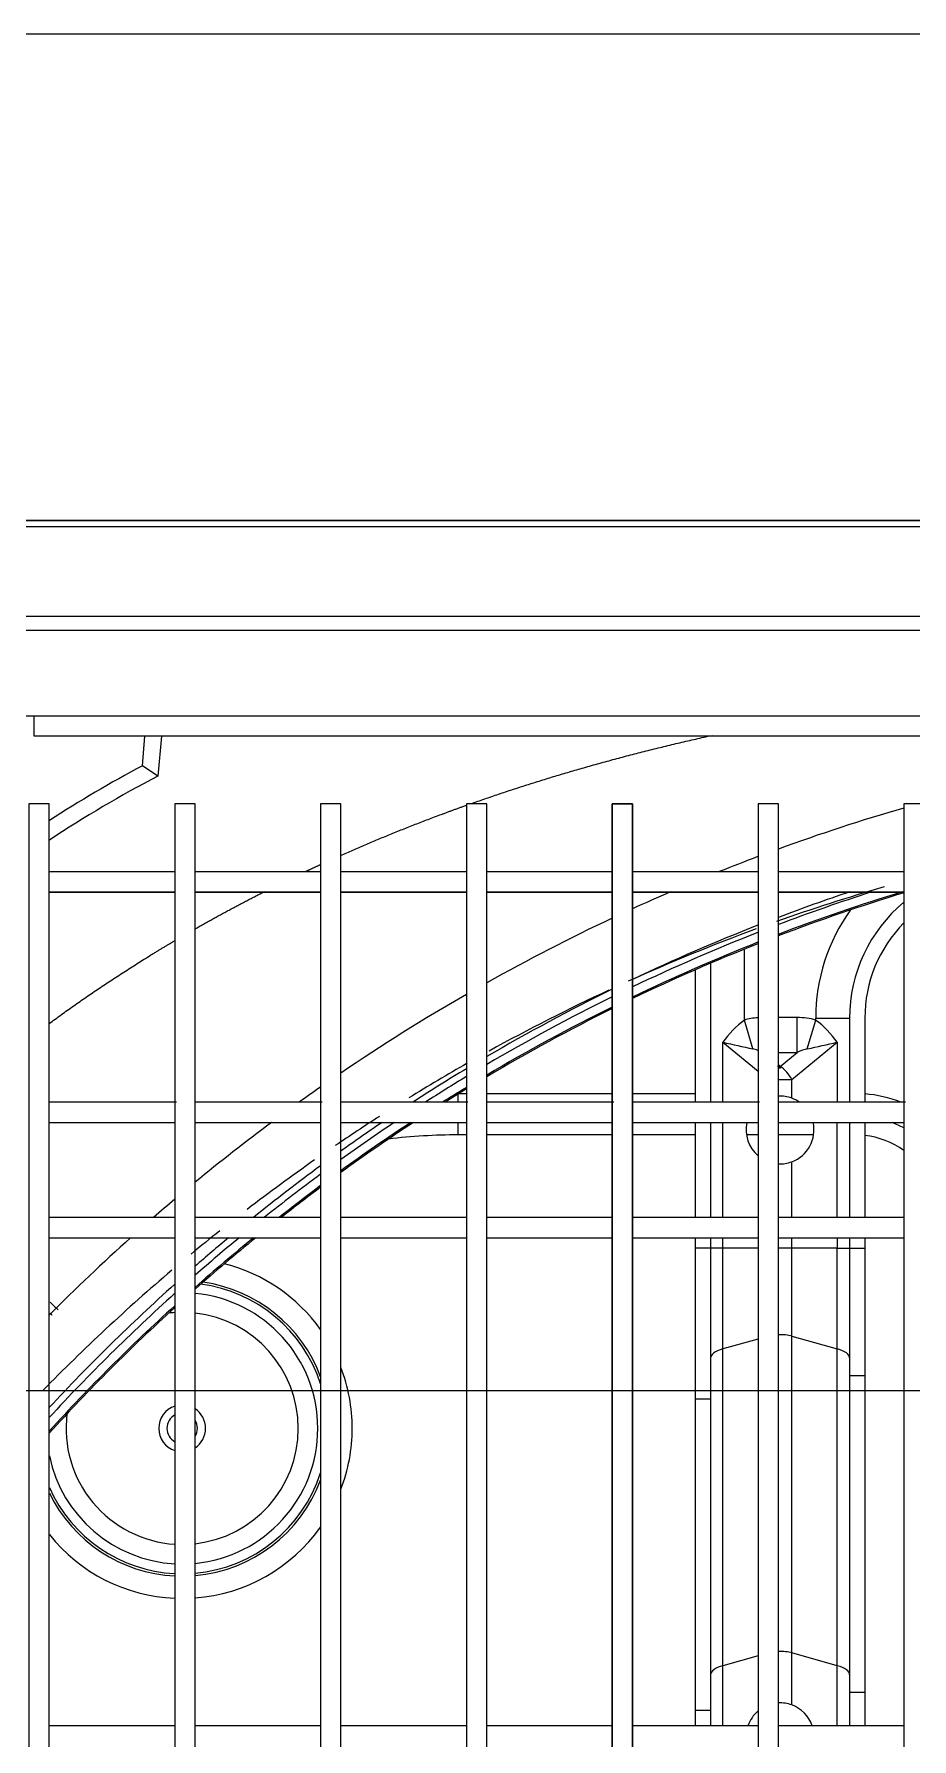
# Model space of a CAD drawing. Header units: millimetres. Extents: x 147592 to 201688, y -27981 to 8299.
# Drawn here: x 166240.2 to 166369.6, y -361.3 to -110 of the extents above; entities that cross this region are included whole.
import ezdxf

# ---------------------------------------------------------------- set-up
doc = ezdxf.new("R2010")
doc.units = ezdxf.units.MM
for name, color, linetype, lineweight in [('A-DETL-____-WIDE', 7, 'Continuous', 80), ('G-XREF-____-OTLN', 7, 'Continuous', 5), ('M-EQPM-____-OTLN', 7, 'Continuous', 5), ('S-FNDN-____-OTLN', 7, 'Continuous', 5)]:
    doc.layers.add(name, color=color, linetype=linetype, lineweight=lineweight)

# ---------------------------------------------------------------- blocks, each defined once
blk = doc.blocks.new('YXQH_ST_B9-20_rvt-1-二层给排水_消防平面图')
at = {"layer": 'S-FNDN-____-OTLN', "color": 251, "lineweight": 18, "true_color": 0x515151}
for p, q in [((167600.01, -110), (165600.01, -110)), ((165600.01, -310), (167600.01, -310))]:
    blk.add_line(p, q, dxfattribs=at)
blk = doc.blocks.new('RUXYQ18BA - top_dwg-2871796-二层给排水_消防平面图')
at = {"layer": 'G-XREF-____-OTLN'}
for p, q in [((693.35, 223.41), (283.51, 223.41)), ((304.25, 203.41), (285.76, 203.41)), ((325.75, 203.41), (307.25, 203.41)), ((347.24, 203.41), (328.74, 203.41)), ((368.73, 203.41), (350.24, 203.41)), ((390.22, 203.41), (371.73, 203.41)), ((411.71, 203.41), (393.22, 203.41)), ((285.76, 200.42), (304.25, 200.42)), ((307.25, 200.42), (325.75, 200.42)), ((328.74, 200.42), (347.24, 200.42)), ((350.24, 200.42), (368.73, 200.42)), ((371.73, 200.42), (390.22, 200.42)), ((393.22, 200.42), (411.71, 200.42)), ((380.97, 188.93), (380.97, 169.43)), ((383.22, 189.9), (383.22, 169.43)), ((403.71, 181.83), (403.71, 169.43)), ((405.96, 181.83), (405.96, 169.43)), ((304.25, 169.43), (285.76, 169.43)), ((325.75, 169.43), (307.25, 169.43)), ((347.24, 169.43), (328.74, 169.43)), ((368.73, 169.43), (350.24, 169.43)), ((390.22, 169.43), (371.73, 169.43)), ((411.71, 169.43), (393.22, 169.43)), ((285.76, 166.43), (304.25, 166.43)), ((307.25, 166.43), (325.75, 166.43)), ((328.74, 166.43), (347.24, 166.43)), ((350.24, 166.43), (368.73, 166.43)), ((371.73, 166.43), (390.22, 166.43)), ((380.97, 166.43), (380.97, 152.43)), ((383.22, 166.43), (383.22, 152.43)), ((393.22, 166.43), (411.71, 166.43)), ((403.71, 166.43), (403.71, 152.43)), ((405.96, 166.43), (405.96, 152.43)), ((304.25, 152.43), (285.76, 152.43)), ((325.75, 152.43), (307.25, 152.43)), ((347.24, 152.43), (328.74, 152.43)), ((368.73, 152.43), (350.24, 152.43)), ((390.22, 152.43), (371.73, 152.43)), ((411.71, 152.43), (393.22, 152.43)), ((285.76, 149.44), (304.25, 149.44)), ((307.25, 149.44), (325.75, 149.44)), ((328.74, 149.44), (347.24, 149.44)), ((350.24, 149.44), (368.73, 149.44)), ((371.73, 149.44), (390.22, 149.44)), ((393.22, 149.44), (411.71, 149.44)), ((304.25, 77.46), (285.76, 77.46)), ((325.75, 77.46), (307.25, 77.46)), ((347.24, 77.46), (328.74, 77.46)), ((368.73, 77.46), (350.24, 77.46)), ((390.22, 77.46), (371.73, 77.46)), ((411.71, 77.46), (393.22, 77.46))]:
    blk.add_line(p, q, dxfattribs=at)
at = {"layer": 'G-XREF-____-OTLN', "color": 251, "true_color": 0x666666}
for p, q in [((393.22, 176.77), (395.98, 176.77)), ((395.22, 170.01), (395.22, 172.76)), ((350.24, 170.69), (368.73, 170.69)), ((371.73, 170.69), (380.97, 170.69)), ((385.04, 152.43), (385.04, 166.43)), ((401.9, 152.43), (401.9, 166.43)), ((368.73, 164.59), (350.24, 164.59)), ((380.97, 164.59), (371.73, 164.59)), ((390.22, 164.59), (388.53, 164.59)), ((398.41, 164.59), (393.22, 164.59)), ((395.22, 152.43), (395.22, 160.65)), ((401.9, 86.34), (401.9, 133.04)), ((405.96, 129.06), (403.71, 129.06)), ((383.22, 125.63), (380.97, 125.63)), ((395.22, 80.55), (395.22, 88.23)), ((385.04, 77.46), (385.04, 86.34)), ((405.96, 82.37), (403.71, 82.37)), ((380.97, 79.77), (383.22, 79.77))]:
    blk.add_line(p, q, dxfattribs=at)
at = {"layer": 'G-XREF-____-OTLN', "flags": 128}
for points in [[(183.55, 255.19), (243.11, 255.19), (262.78, 255.19), (267.56, 255.19), (1319.06, 255.19), (1323.84, 255.19), (1343.51, 255.19), (1403.06, 255.19)], [(302.27, 223.41), (301.77, 217.51), (299.48, 219.03), (299.86, 223.41)], [(380.97, 149.44), (380.97, 147.91), (380.97, 125.63), (380.97, 79.77), (380.97, 77.46)], [(383.22, 149.44), (383.22, 147.91), (383.22, 125.63), (383.22, 79.77), (383.22, 77.46)], [(403.71, 149.44), (403.71, 147.91), (403.71, 129.06), (403.71, 82.37), (403.71, 77.46)], [(405.96, 149.44), (405.96, 147.91), (405.96, 129.06), (405.96, 82.37), (405.96, 77.46)]]:
    blk.add_lwpolyline(points, dxfattribs=at)
at = {"layer": 'G-XREF-____-OTLN', "color": 251, "true_color": 0x666666, "flags": 128}
for points in [[(267.56, 241.08), (1319.06, 241.08), (1319.06, 254.32), (1319.06, 255.19)], [(1319.06, 241.08), (1319.06, 238.96), (267.56, 238.96), (267.56, 241.08), (267.56, 254.32), (1319.06, 254.32)], [(283.51, 223.41), (283.51, 226.41), (693.35, 226.41), (693.35, 223.41)], [(389.46, 177.29), (388.22, 181.54), (388.22, 191.98)], [(393.22, 174.91), (393.47, 174.7), (395.98, 176.77), (395.98, 181.9), (393.22, 181.9)], [(397.48, 177.29), (398.72, 181.54), (398.72, 181.83), (403.71, 181.83)], [(385.04, 169.43), (385.04, 178.27), (390.22, 174)], [(393.22, 172.76), (395.22, 172.76), (401.9, 178.27), (401.9, 169.43)], [(346.04, 169.43), (346.04, 170.69), (347.24, 170.69)], [(347.24, 164.59), (346.04, 164.59), (346.04, 166.43)], [(390.22, 147.91), (385.04, 147.91), (385.04, 149.44)], [(401.9, 149.44), (401.9, 147.91), (395.22, 147.91), (393.22, 147.91)], [(401.9, 77.46), (401.9, 86.34), (395.22, 88.23), (395.22, 134.93), (395.22, 147.91), (395.22, 149.44)], [(390.22, 134.51), (385.04, 133.04), (385.04, 147.91), (383.22, 147.91), (380.97, 147.91)], [(395.22, 134.93), (401.9, 133.04), (401.9, 147.91), (403.71, 147.91), (405.96, 147.91)], [(390.22, 87.81), (385.04, 86.34), (385.04, 133.04)]]:
    blk.add_lwpolyline(points, dxfattribs=at)
at = {"layer": 'G-XREF-____-OTLN', "flags": 128}
for points in [[(282.76, -361.36), (285.76, -361.36), (285.76, 213.41), (282.76, 213.41)], [(304.25, -361.36), (307.25, -361.36), (307.25, 213.41), (304.25, 213.41)], [(325.75, -361.36), (328.74, -361.36), (328.74, 213.41), (325.75, 213.41)], [(347.24, -361.36), (350.24, -361.36), (350.24, 213.41), (347.24, 213.41)], [(368.73, 213.41), (371.73, 213.41), (371.73, -361.36), (368.73, -361.36)], [(390.22, -361.36), (393.22, -361.36), (393.22, 213.41), (390.22, 213.41)], [(411.71, -361.36), (414.71, -361.36), (414.71, 213.41), (411.71, 213.41)]]:
    blk.add_lwpolyline(points, close=True, dxfattribs=at)
at = {"layer": 'G-XREF-____-OTLN'}
for centre, radius, start, end in [((385.02, 58.12), 182.23, 117.9932, 123.001), ((385.02, 58.24), 179.72, 117.5957, 123.5234), ((493.47, -68.44), 292.88, 106.2101, 110.0171), ((493.47, -68.44), 292.88, 110.6428, 111.842), ((493.47, -68.44), 292.88, 113.3682, 114.5621), ((493.47, -68.44), 281.09, 106.9623, 110.8956), ((493.47, -68.44), 280.89, 106.9228, 110.9111), ((425.96, 181.83), 22.24, 129.8253, 180), ((493.47, -68.44), 292.88, 115.2088, 119.2787), ((425.96, 181.83), 19.99, 135.4387, 180), ((493.47, -68.44), 281.09, 111.5513, 115.666), ((493.47, -68.44), 280.89, 111.5674, 115.6856), ((493.47, -68.44), 292.88, 119.9535, 124.2245), ((493.47, -68.44), 281.09, 116.3461, 120.636), ((493.47, -68.44), 280.89, 116.3663, 120.6601), ((493.47, -68.44), 292.88, 124.9371, 125.6913), ((493.47, -68.44), 281.09, 121.3491, 122.1933), ((493.47, -68.44), 280.89, 121.3739, 122.1285), ((393.47, 165.33), 5, 69.5077, 92.8738), ((393.47, 165.33), 5, 55.0229, 69.5077), ((493.47, -68.44), 292.88, 126.6849, 129.4806), ((493.47, -68.44), 280.89, 123.261, 125.906), ((493.47, -68.44), 281.09, 123.323, 125.8765), ((393.47, 165.33), 5, 167.3273, 229.4584), ((393.47, 165.33), 5, 290.4923, 12.6727), ((404.6, 152.44), 14.99, 61.6846, 68.9277), ((393.47, 165.33), 5, 267.0825, 290.4923), ((493.47, -68.44), 281.09, 126.6345, 128.2053), ((493.47, -68.44), 280.89, 126.6649, 128.1534), ((493.47, -68.44), 292.88, 130.2448, 131.0487), ((493.47, -68.44), 292.88, 131.9342, 135.1695), ((493.47, -68.44), 280.89, 129.133, 131.5268), ((493.47, -68.44), 281.09, 129.1831, 131.4907), ((305.34, 121.33), 19.99, 0, 84.5028), ((493.47, -68.44), 281.09, 132.312, 137.6426), ((493.47, -68.44), 280.89, 132.3491, 137.6873), ((305.34, 121.34), 2.25, 118.8782, 241.1218), ((305.34, 121.34), 2.25, 0, 31.7465), ((305.34, 121.34), 2.25, 328.2535, 0), ((305.34, 121.33), 19.99, 275.4972, 0), ((305.34, 121.33), 19.99, 191.7055, 266.8928), ((393.47, 75.87), 5, 69.5077, 92.9056), ((393.47, 75.87), 5, 18.8502, 69.5077), ((393.47, 75.87), 5, 130.5598, 161.0524)]:
    blk.add_arc(centre, radius, start, end, dxfattribs=at)
at = {"layer": 'G-XREF-____-OTLN', "color": 251, "true_color": 0x666666}
for centre, radius, start, end in [((493.47, -68.44), 283.44, 108.4573, 110.7142), ((493.47, -68.44), 282.44, 107.8398, 110.7908), ((425.96, 181.83), 27.24, 144.1774, 180), ((493.47, -68.44), 283.44, 111.3637, 115.4377), ((493.47, -68.44), 282.44, 111.443, 115.5342), ((493.47, -68.44), 283.44, 116.1109, 120.3548), ((493.47, -68.44), 282.44, 116.2103, 120.4736), ((396.96, 169.83), 14.61, 126.7634, 144.7135), ((389.97, 169.83), 14.61, 35.2865, 53.2366), ((442.63, 427.54), 255.84, 256.9915, 258.005), ((344.31, 427.54), 255.84, 281.995, 283.0085), ((493.47, -68.44), 283.44, 121.0599, 122.9408), ((493.47, -68.44), 282.44, 121.1821, 122.6266), ((404.6, 152.44), 18.25, 68.5796, 85.7129), ((493.47, -68.44), 283.44, 124.0394, 125.5334), ((493.47, -68.44), 282.44, 123.7381, 125.6783), ((346.04, 77.47), 87.13, 90, 96.7771), ((404.6, 152.44), 12.16, 54.1927, 83.5559), ((493.47, -68.44), 283.44, 126.2818, 128.8054), ((493.47, -68.44), 282.44, 126.4308, 128.5526), ((493.47, -68.44), 283.44, 129.7628, 131.0715), ((493.47, -68.44), 282.44, 129.5185, 131.2485), ((305.34, 121.33), 25.07, 35.5104, 75.5393), ((493.47, -68.44), 283.44, 131.8806, 137.1237), ((493.47, -68.44), 282.44, 132.0627, 137.3425), ((305.34, 121.33), 21.43, 17.8082, 82.5906), ((305.34, 121.33), 21.78, 20.4546, 81.7941), ((305.34, 121.33), 17.11, 93.6319, 96.6497), ((305.34, 121.33), 17.11, 0, 83.5719), ((305.34, 121.33), 25.07, 360, 20.993), ((305.34, 121.33), 17.11, 172.852, 266.3681), ((305.34, 121.34), 3.45, 108.3588, 251.6412), ((305.34, 121.34), 3.45, 0, 56.3169), ((305.34, 121.34), 3.45, 303.6831, 0), ((305.34, 121.33), 17.11, 276.4281, 0), ((305.34, 121.33), 25.07, 339.007, 0), ((305.34, 121.33), 21.43, 275.1261, 342.1918), ((305.34, 121.33), 21.78, 275.0444, 339.5454), ((305.34, 121.33), 21.43, 204.0356, 267.1022), ((305.34, 121.33), 21.78, 206.0028, 267.1483), ((305.34, 121.33), 25.07, 218.6622, 267.5227), ((305.34, 121.33), 25.07, 274.3811, 324.4896)]:
    blk.add_arc(centre, radius, start, end, dxfattribs=at)
for centre, major_axis, ratio, start_param, end_param in [((399.52, 167.76), (-14.36, 11.85), 0.536964, 5.763687, 5.933046), ((387.41, 167.76), (14.36, 11.85), 0.536964, 0.350139, 0.576828), ((399.52, 167.76), (-11.36, 9.37), 0.186691, 5.809057, 5.933046), ((387.41, 167.76), (11.36, 9.37), 0.186691, 0.350139, 0.576828), ((393.47, 172.76), (1.75, 2.12), 0.536964, 0.993968, 1.11397), ((393.47, 172.76), (-1.75, 2.12), 0.536964, 4.295249, 5.289217), ((261.51, 161.59), (-29.79, 29.57), 0.026119, 3.761698, 3.781723), ((263.43, 163.53), (-29.58, 29.8), 0.026119, 2.458279, 2.522392), ((393.47, 134.2), (2.75, 0), 0.342874, 0.880829, 1.661831), ((388.22, 131.72), (5, 0), 0.342874, 2.260763, 3.141593), ((398.72, 131.72), (5, 0), 0.342874, 0, 0.880829), ((393.47, 87.51), (2.75, 0), 0.342874, 0.880829, 1.661831), ((388.22, 85.02), (5, 0), 0.342874, 2.260763, 3.141593), ((398.72, 85.02), (5, 0), 0.342874, 0, 0.880829)]:
    blk.add_ellipse(centre, major_axis=major_axis, ratio=ratio, start_param=start_param, end_param=end_param, dxfattribs=at)
for points in [[(348.15, 213.52), (364.95, 219.44), (383.44, 223.5)], [(323.56, 203.45), (324.64, 203.96), (325.72, 204.46)], [(307.22, 194.96), (312.24, 197.83), (317.48, 200.48)]]:
    blk.add_open_spline(points, degree=2, dxfattribs=at)
for points, knots in [([(328.72, 205.81), (335.86, 208.99), (343.34, 211.78), (345.26, 212.5), (347.2, 213.19)], [0.4166586, 0.4166586, 0.4166586, 0.5, 0.5, 0.5228641, 0.5228641, 0.5228641]), ([(285.72, 181.01), (292.99, 186.37), (300.87, 191.21), (302.53, 192.23), (304.22, 193.22)], [0.1543094, 0.1543094, 0.1543094, 0.25, 0.25, 0.2708771, 0.2708771, 0.2708771])]:
    blk.add_open_spline(points, degree=2, knots=knots, dxfattribs=at)
blk = doc.blocks.new('RUXYQ18BA - top_dwg-V211-二层给排水_消防平面图')
at = {"layer": 'A-DETL-____-WIDE'}
blk.add_ellipse((393.47, 172.76), major_axis=(1.75, 2.12), ratio=0.536964, start_param=0.993968, end_param=1.11397, dxfattribs=at)
at = {"layer": 'G-XREF-____-OTLN'}
for p, q in [((693.35, 223.41), (283.51, 223.41)), ((304.25, 203.41), (285.76, 203.41)), ((325.75, 203.41), (307.25, 203.41)), ((347.24, 203.41), (328.74, 203.41)), ((368.73, 203.41), (350.24, 203.41)), ((390.22, 203.41), (371.73, 203.41)), ((411.71, 203.41), (393.22, 203.41)), ((285.76, 200.42), (304.25, 200.42)), ((307.25, 200.42), (325.75, 200.42)), ((328.74, 200.42), (347.24, 200.42)), ((350.24, 200.42), (368.73, 200.42)), ((371.73, 200.42), (390.22, 200.42)), ((393.22, 200.42), (411.71, 200.42)), ((380.97, 188.93), (380.97, 169.43)), ((383.22, 189.9), (383.22, 169.43)), ((403.71, 181.83), (403.71, 169.43)), ((405.96, 181.83), (405.96, 169.43)), ((304.25, 169.43), (285.76, 169.43)), ((325.75, 169.43), (307.25, 169.43)), ((347.24, 169.43), (328.74, 169.43)), ((368.73, 169.43), (350.24, 169.43)), ((390.22, 169.43), (371.73, 169.43)), ((411.71, 169.43), (393.22, 169.43)), ((285.76, 166.43), (304.25, 166.43)), ((307.25, 166.43), (325.75, 166.43)), ((328.74, 166.43), (347.24, 166.43)), ((350.24, 166.43), (368.73, 166.43)), ((371.73, 166.43), (390.22, 166.43)), ((380.97, 166.43), (380.97, 152.43)), ((383.22, 166.43), (383.22, 152.43)), ((393.22, 166.43), (411.71, 166.43)), ((403.71, 166.43), (403.71, 152.43)), ((405.96, 166.43), (405.96, 152.43)), ((304.25, 152.43), (285.76, 152.43)), ((325.75, 152.43), (307.25, 152.43)), ((347.24, 152.43), (328.74, 152.43)), ((368.73, 152.43), (350.24, 152.43)), ((390.22, 152.43), (371.73, 152.43)), ((411.71, 152.43), (393.22, 152.43)), ((285.76, 149.44), (304.25, 149.44)), ((307.25, 149.44), (325.75, 149.44)), ((328.74, 149.44), (347.24, 149.44)), ((350.24, 149.44), (368.73, 149.44)), ((371.73, 149.44), (390.22, 149.44)), ((393.22, 149.44), (411.71, 149.44)), ((304.25, 77.46), (285.76, 77.46)), ((325.75, 77.46), (307.25, 77.46)), ((347.24, 77.46), (328.74, 77.46)), ((368.73, 77.46), (350.24, 77.46)), ((390.22, 77.46), (371.73, 77.46)), ((411.71, 77.46), (393.22, 77.46))]:
    blk.add_line(p, q, dxfattribs=at)
at = {"layer": 'G-XREF-____-OTLN', "color": 251, "true_color": 0x666666}
for p, q in [((393.22, 176.77), (395.98, 176.77)), ((395.22, 170.01), (395.22, 172.76)), ((350.24, 170.69), (368.73, 170.69)), ((371.73, 170.69), (380.97, 170.69)), ((385.04, 152.43), (385.04, 166.43)), ((401.9, 152.43), (401.9, 166.43)), ((368.73, 164.59), (350.24, 164.59)), ((380.97, 164.59), (371.73, 164.59)), ((390.22, 164.59), (388.53, 164.59)), ((398.41, 164.59), (393.22, 164.59)), ((395.22, 152.43), (395.22, 160.65)), ((401.9, 86.34), (401.9, 133.04)), ((405.96, 129.06), (403.71, 129.06)), ((383.22, 125.63), (380.97, 125.63)), ((395.22, 80.55), (395.22, 88.23)), ((385.04, 77.46), (385.04, 86.34)), ((405.96, 82.37), (403.71, 82.37)), ((380.97, 79.77), (383.22, 79.77))]:
    blk.add_line(p, q, dxfattribs=at)
at = {"layer": 'G-XREF-____-OTLN', "flags": 128}
for points in [[(183.55, 255.19), (243.11, 255.19), (262.78, 255.19), (267.56, 255.19), (1319.06, 255.19), (1323.84, 255.19), (1343.51, 255.19), (1403.06, 255.19)], [(302.27, 223.41), (301.77, 217.51), (299.48, 219.03), (299.86, 223.41)], [(380.97, 149.44), (380.97, 147.91), (380.97, 125.63), (380.97, 79.77), (380.97, 77.46)], [(383.22, 149.44), (383.22, 147.91), (383.22, 125.63), (383.22, 79.77), (383.22, 77.46)], [(403.71, 149.44), (403.71, 147.91), (403.71, 129.06), (403.71, 82.37), (403.71, 77.46)], [(405.96, 149.44), (405.96, 147.91), (405.96, 129.06), (405.96, 82.37), (405.96, 77.46)]]:
    blk.add_lwpolyline(points, dxfattribs=at)
at = {"layer": 'G-XREF-____-OTLN', "color": 251, "true_color": 0x666666, "flags": 128}
for points in [[(267.56, 241.08), (1319.06, 241.08), (1319.06, 254.32), (1319.06, 255.19)], [(1319.06, 241.08), (1319.06, 238.96), (267.56, 238.96), (267.56, 241.08), (267.56, 254.32), (1319.06, 254.32)], [(283.51, 223.41), (283.51, 226.41), (693.35, 226.41), (693.35, 223.41)], [(389.46, 177.29), (388.22, 181.54), (388.22, 191.98)], [(393.22, 174.91), (393.47, 174.7), (395.98, 176.77), (395.98, 181.9), (393.22, 181.9)], [(397.48, 177.29), (398.72, 181.54), (398.72, 181.83), (403.71, 181.83)], [(385.04, 169.43), (385.04, 178.27), (390.22, 174)], [(393.22, 172.76), (395.22, 172.76), (401.9, 178.27), (401.9, 169.43)], [(346.04, 169.43), (346.04, 170.69), (347.24, 170.69)], [(347.24, 164.59), (346.04, 164.59), (346.04, 166.43)], [(390.22, 147.91), (385.04, 147.91), (385.04, 149.44)], [(401.9, 149.44), (401.9, 147.91), (395.22, 147.91), (393.22, 147.91)], [(401.9, 77.46), (401.9, 86.34), (395.22, 88.23), (395.22, 134.93), (395.22, 147.91), (395.22, 149.44)], [(390.22, 134.51), (385.04, 133.04), (385.04, 147.91), (383.22, 147.91), (380.97, 147.91)], [(395.22, 134.93), (401.9, 133.04), (401.9, 147.91), (403.71, 147.91), (405.96, 147.91)], [(390.22, 87.81), (385.04, 86.34), (385.04, 133.04)]]:
    blk.add_lwpolyline(points, dxfattribs=at)
at = {"layer": 'G-XREF-____-OTLN', "flags": 128}
for points in [[(282.76, -361.36), (285.76, -361.36), (285.76, 213.41), (282.76, 213.41)], [(304.25, -361.36), (307.25, -361.36), (307.25, 213.41), (304.25, 213.41)], [(325.75, -361.36), (328.74, -361.36), (328.74, 213.41), (325.75, 213.41)], [(347.24, -361.36), (350.24, -361.36), (350.24, 213.41), (347.24, 213.41)], [(368.73, 213.41), (371.73, 213.41), (371.73, -361.36), (368.73, -361.36)], [(390.22, -361.36), (393.22, -361.36), (393.22, 213.41), (390.22, 213.41)], [(411.71, -361.36), (414.71, -361.36), (414.71, 213.41), (411.71, 213.41)]]:
    blk.add_lwpolyline(points, close=True, dxfattribs=at)
at = {"layer": 'G-XREF-____-OTLN'}
for centre, radius, start, end in [((385.02, 58.12), 182.23, 117.9932, 123.001), ((385.02, 58.24), 179.72, 117.5957, 123.5234), ((493.47, -68.44), 292.88, 106.2101, 110.0171), ((493.47, -68.44), 292.88, 110.6428, 111.842), ((493.47, -68.44), 292.88, 113.3682, 114.5621), ((493.47, -68.44), 281.09, 106.9623, 110.8956), ((493.47, -68.44), 280.89, 106.9228, 110.9111), ((425.96, 181.83), 22.24, 129.8253, 180), ((493.47, -68.44), 292.88, 115.2088, 119.2787), ((425.96, 181.83), 19.99, 135.4387, 180), ((493.47, -68.44), 281.09, 111.5513, 115.666), ((493.47, -68.44), 280.89, 111.5674, 115.6856), ((493.47, -68.44), 292.88, 119.9535, 124.2245), ((493.47, -68.44), 281.09, 116.3461, 120.636), ((493.47, -68.44), 280.89, 116.3663, 120.6601), ((493.47, -68.44), 292.88, 124.9371, 125.6913), ((493.47, -68.44), 281.09, 121.3491, 122.1933), ((493.47, -68.44), 280.89, 121.3739, 122.1285), ((393.47, 165.33), 5, 69.5077, 92.8738), ((393.47, 165.33), 5, 55.0229, 69.5077), ((493.47, -68.44), 292.88, 126.6849, 129.4806), ((493.47, -68.44), 280.89, 123.261, 125.906), ((493.47, -68.44), 281.09, 123.323, 125.8765), ((393.47, 165.33), 5, 167.3273, 229.4584), ((393.47, 165.33), 5, 290.4923, 12.6727), ((404.6, 152.44), 14.99, 61.6846, 68.9277), ((393.47, 165.33), 5, 267.0825, 290.4923), ((493.47, -68.44), 281.09, 126.6345, 128.2053), ((493.47, -68.44), 280.89, 126.6649, 128.1534), ((493.47, -68.44), 292.88, 130.2448, 131.0487), ((493.47, -68.44), 292.88, 131.9342, 135.1695), ((493.47, -68.44), 280.89, 129.133, 131.5268), ((493.47, -68.44), 281.09, 129.1831, 131.4907), ((305.34, 121.33), 19.99, 0, 84.5028), ((493.47, -68.44), 281.09, 132.312, 137.6426), ((493.47, -68.44), 280.89, 132.3491, 137.6873), ((305.34, 121.34), 2.25, 118.8782, 241.1218), ((305.34, 121.34), 2.25, 0, 31.7465), ((305.34, 121.34), 2.25, 328.2535, 0), ((305.34, 121.33), 19.99, 275.4972, 0), ((305.34, 121.33), 19.99, 191.7055, 266.8928), ((393.47, 75.87), 5, 69.5077, 92.9056), ((393.47, 75.87), 5, 18.8502, 69.5077), ((393.47, 75.87), 5, 130.5598, 161.0524)]:
    blk.add_arc(centre, radius, start, end, dxfattribs=at)
at = {"layer": 'G-XREF-____-OTLN', "color": 251, "true_color": 0x666666}
for centre, radius, start, end in [((493.47, -68.44), 283.44, 108.4573, 110.7142), ((493.47, -68.44), 282.44, 107.8398, 110.7908), ((425.96, 181.83), 27.24, 144.1774, 180), ((493.47, -68.44), 283.44, 111.3637, 115.4377), ((493.47, -68.44), 282.44, 111.443, 115.5342), ((493.47, -68.44), 283.44, 116.1109, 120.3548), ((493.47, -68.44), 282.44, 116.2103, 120.4736), ((396.96, 169.83), 14.61, 126.7634, 144.7135), ((389.97, 169.83), 14.61, 35.2865, 53.2366), ((442.63, 427.54), 255.84, 256.9915, 258.005), ((344.31, 427.54), 255.84, 281.995, 283.0085), ((493.47, -68.44), 283.44, 121.0599, 122.9408), ((493.47, -68.44), 282.44, 121.1821, 122.6266), ((404.6, 152.44), 18.25, 68.5796, 85.7129), ((493.47, -68.44), 283.44, 124.0394, 125.5334), ((493.47, -68.44), 282.44, 123.7381, 125.6783), ((346.04, 77.47), 87.13, 90, 96.7771), ((404.6, 152.44), 12.16, 54.1927, 83.5559), ((493.47, -68.44), 283.44, 126.2818, 128.8054), ((493.47, -68.44), 282.44, 126.4308, 128.5526), ((493.47, -68.44), 283.44, 129.7628, 131.0715), ((493.47, -68.44), 282.44, 129.5185, 131.2485), ((305.34, 121.33), 25.07, 35.5104, 75.5393), ((493.47, -68.44), 283.44, 131.8806, 137.1237), ((493.47, -68.44), 282.44, 132.0627, 137.3425), ((305.34, 121.33), 21.43, 17.8082, 82.5906), ((305.34, 121.33), 21.78, 20.4546, 81.7941), ((305.34, 121.33), 17.11, 93.6319, 96.6497), ((305.34, 121.33), 17.11, 0, 83.5719), ((305.34, 121.33), 25.07, 360, 20.993), ((305.34, 121.33), 17.11, 172.852, 266.3681), ((305.34, 121.34), 3.45, 108.3588, 251.6412), ((305.34, 121.34), 3.45, 0, 56.3169), ((305.34, 121.34), 3.45, 303.6831, 0), ((305.34, 121.33), 17.11, 276.4281, 0), ((305.34, 121.33), 25.07, 339.007, 0), ((305.34, 121.33), 21.43, 275.1261, 342.1918), ((305.34, 121.33), 21.78, 275.0444, 339.5454), ((305.34, 121.33), 21.43, 204.0356, 267.1022), ((305.34, 121.33), 21.78, 206.0028, 267.1483), ((305.34, 121.33), 25.07, 218.6622, 267.5227), ((305.34, 121.33), 25.07, 274.3811, 324.4896)]:
    blk.add_arc(centre, radius, start, end, dxfattribs=at)
for centre, major_axis, ratio, start_param, end_param in [((399.52, 167.76), (-14.36, 11.85), 0.536964, 5.763687, 5.933046), ((387.41, 167.76), (14.36, 11.85), 0.536964, 0.350139, 0.576828), ((399.52, 167.76), (-11.36, 9.37), 0.186691, 5.809057, 5.933046), ((387.41, 167.76), (11.36, 9.37), 0.186691, 0.350139, 0.576828), ((393.47, 172.76), (1.75, 2.12), 0.536964, 0.993968, 1.11397), ((393.47, 172.76), (-1.75, 2.12), 0.536964, 4.295249, 5.289217), ((261.51, 161.59), (-29.79, 29.57), 0.026119, 3.761698, 3.781723), ((263.43, 163.53), (-29.58, 29.8), 0.026119, 2.458279, 2.522392), ((393.47, 134.2), (2.75, 0), 0.342874, 0.880829, 1.661831), ((388.22, 131.72), (5, 0), 0.342874, 2.260763, 3.141593), ((398.72, 131.72), (5, 0), 0.342874, 0, 0.880829), ((393.47, 87.51), (2.75, 0), 0.342874, 0.880829, 1.661831), ((388.22, 85.02), (5, 0), 0.342874, 2.260763, 3.141593), ((398.72, 85.02), (5, 0), 0.342874, 0, 0.880829)]:
    blk.add_ellipse(centre, major_axis=major_axis, ratio=ratio, start_param=start_param, end_param=end_param, dxfattribs=at)
for points in [[(348.15, 213.52), (364.95, 219.44), (383.44, 223.5)], [(323.56, 203.45), (324.64, 203.96), (325.72, 204.46)], [(307.22, 194.96), (312.24, 197.83), (317.48, 200.48)]]:
    blk.add_open_spline(points, degree=2, dxfattribs=at)
for points, knots in [([(328.72, 205.81), (335.86, 208.99), (343.34, 211.78), (345.26, 212.5), (347.2, 213.19)], [0.4166586, 0.4166586, 0.4166586, 0.5, 0.5, 0.5228641, 0.5228641, 0.5228641]), ([(285.72, 181.01), (292.99, 186.37), (300.87, 191.21), (302.53, 192.23), (304.22, 193.22)], [0.1543094, 0.1543094, 0.1543094, 0.25, 0.25, 0.2708771, 0.2708771, 0.2708771])]:
    blk.add_open_spline(points, degree=2, knots=knots, dxfattribs=at)
blk = doc.blocks.new('RUXYQ18BA - RUXYQ18BA-2871902-二层给排水_消防平面图')
at = {"layer": 'M-EQPM-____-OTLN'}
for p, q in [((609.88, 768.29), (-609.86, 768.29)), ((-532.76, 739.5), (-76.99, 739.5)), ((-507.55, 726.51), (-510.55, 726.51)), ((-507.55, 151.74), (-507.55, 726.51)), ((-486.06, 726.51), (-489.05, 726.51)), ((-489.05, 726.51), (-489.05, 151.74)), ((-486.06, 151.74), (-486.06, 726.51)), ((-464.56, 726.51), (-467.56, 726.51)), ((-467.56, 726.51), (-467.56, 151.74)), ((-464.56, 151.74), (-464.56, 726.51)), ((-443.07, 726.51), (-446.07, 726.51)), ((-446.07, 726.51), (-446.07, 151.74)), ((-443.07, 151.74), (-443.07, 726.51)), ((-421.58, 726.51), (-424.58, 726.51)), ((-424.58, 726.51), (-424.58, 151.74)), ((-421.58, 151.74), (-421.58, 726.51)), ((-400.09, 726.51), (-403.09, 726.51)), ((-403.09, 726.51), (-403.09, 151.74)), ((-400.09, 151.74), (-400.09, 726.51)), ((-378.6, 726.51), (-381.6, 726.51)), ((-381.6, 726.51), (-381.6, 151.74)), ((-489, 716.51), (-507.55, 716.51)), ((-467.51, 716.51), (-486.06, 716.51)), ((-446.02, 716.51), (-464.56, 716.51)), ((-424.53, 716.51), (-443.07, 716.51)), ((-403.04, 716.51), (-421.58, 716.51)), ((-381.55, 716.51), (-400.09, 716.51)), ((-507.55, 713.51), (-488.99, 713.51)), ((-486.06, 713.51), (-467.5, 713.51)), ((-464.56, 713.51), (-446, 713.51)), ((-443.07, 713.51), (-424.51, 713.51)), ((-421.58, 713.51), (-403.02, 713.51)), ((-400.09, 713.51), (-381.53, 713.51)), ((-488.82, 682.53), (-507.55, 682.53)), ((-467.33, 682.53), (-486.06, 682.53)), ((-445.84, 682.53), (-464.56, 682.53)), ((-424.35, 682.53), (-443.07, 682.53)), ((-402.86, 682.53), (-421.58, 682.53)), ((-381.37, 682.53), (-400.09, 682.53)), ((-507.55, 679.53), (-489.05, 679.53)), ((-486.06, 679.53), (-467.56, 679.53)), ((-464.56, 679.53), (-446.07, 679.53)), ((-443.07, 679.53), (-424.58, 679.53)), ((-421.58, 679.53), (-403.09, 679.53)), ((-400.09, 679.53), (-381.6, 679.53)), ((-489.05, 665.53), (-507.55, 665.53)), ((-467.56, 665.53), (-486.06, 665.53)), ((-446.07, 665.53), (-464.56, 665.53)), ((-424.58, 665.53), (-443.07, 665.53)), ((-403.09, 665.53), (-421.58, 665.53)), ((-381.6, 665.53), (-400.09, 665.53)), ((-507.55, 662.53), (-489.05, 662.53)), ((-486.06, 662.53), (-467.56, 662.53)), ((-464.56, 662.53), (-446.07, 662.53)), ((-443.07, 662.53), (-424.58, 662.53)), ((-421.58, 662.53), (-403.09, 662.53)), ((-400.09, 662.53), (-381.6, 662.53)), ((-489.05, 590.56), (-507.55, 590.56)), ((-467.56, 590.56), (-486.06, 590.56)), ((-446.07, 590.56), (-464.56, 590.56)), ((-424.58, 590.56), (-443.07, 590.56)), ((-403.09, 590.56), (-421.58, 590.56)), ((-381.6, 590.56), (-400.09, 590.56))]:
    blk.add_line(p, q, dxfattribs=at)
for start, end in [(106.2179, 109.5746), (110.2135, 114.3127), (114.9407, 118.9258), (119.6678, 121.6838), (122.7113, 124.2785), (125.0251, 127.5066), (128.5341, 129.6288), (130.3754, 135.6019)]:
    blk.add_arc((-304.88, 440.62), 285, start, end, dxfattribs=at)
for name in ['RUXYQ18BA - top_dwg-2871796-二层给排水_消防平面图', 'RUXYQ18BA - top_dwg-V211-二层给排水_消防平面图']:
    blk.add_blockref(name, (-793.31, 513.1))

msp = doc.modelspace()

# ---------------------------------------------------------------- block references
at = {"lineweight": 5}
msp.add_blockref('YXQH_ST_B9-20_rvt-1-二层给排水_消防平面图', (0, 0), dxfattribs=at)
at = {"layer": 'M-EQPM-____-OTLN', "lineweight": 80}
msp.add_blockref('RUXYQ18BA - RUXYQ18BA-2871902-二层给排水_消防平面图', (166750.01, -950), dxfattribs=at)

doc.saveas('drawing.dxf')
